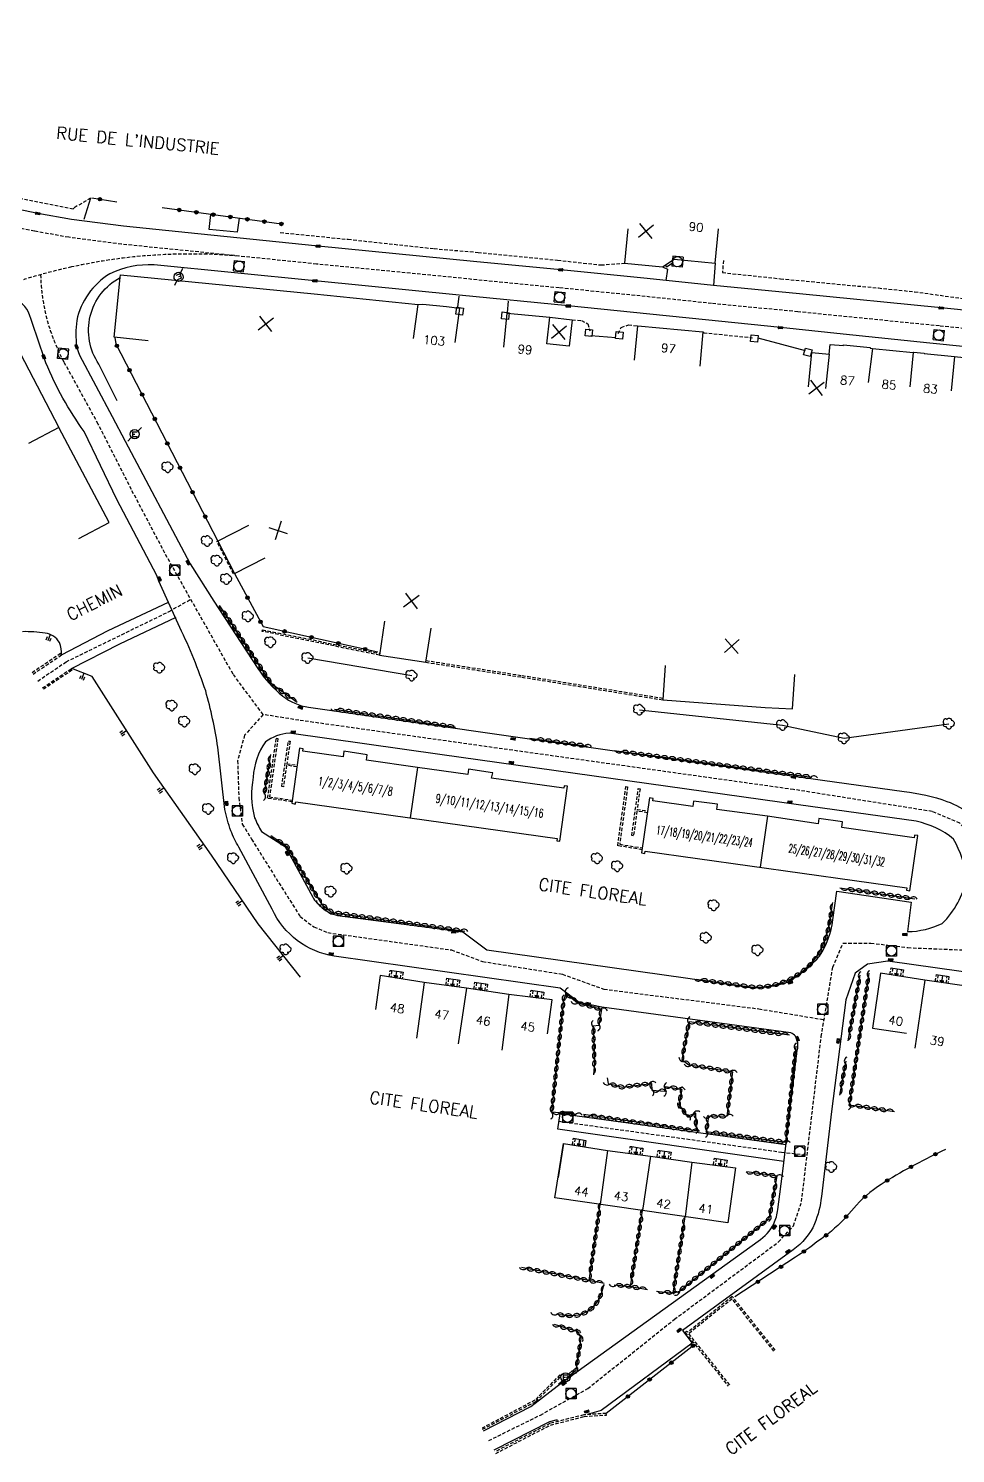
# Model space of a CAD drawing. Header units: millimetres. Extents: x 184000 to 185001, y 129000 to 130000.
# Drawn here: x 184125.7 to 184260.6, y 129337.5 to 129544.9 of the extents above; entities that cross this region are included whole.
import ezdxf
from ezdxf.enums import TextEntityAlignment as Align

# ---------------------------------------------------------------- set-up
doc = ezdxf.new("R2010")
doc.units = ezdxf.units.MM
doc.linetypes.add('DASHED', pattern=[0.75, 0.5, -0.25])
doc.layers.get('0').update_dxf_attribs({"linetype": 'CONTINUOUS'})
for name, color, linetype in [('W0001', 6, 'DASHED'), ('W0008', 7, 'CONTINUOUS'), ('W0100', 7, 'CONTINUOUS'), ('W0112', 1, 'DASHED'), ('W0211', 2, 'CONTINUOUS'), ('W0300', 7, 'CONTINUOUS'), ('W0302', 3, 'CONTINUOUS'), ('W0310', 3, 'CONTINUOUS'), ('W0322', 7, 'CONTINUOUS'), ('W0334', 7, 'CONTINUOUS'), ('W0400', 7, 'CONTINUOUS'), ('W0420', 7, 'CONTINUOUS'), ('W0471', 7, 'CONTINUOUS'), ('W0989', 7, 'CONTINUOUS'), ('W0991', 7, 'CONTINUOUS'), ('W1102', 7, 'CONTINUOUS')]:
    doc.layers.add(name, color=color, linetype=linetype)
doc.styles.get("Standard").update_dxf_attribs({"font": 'romans.shx', "width": 0.85})

# ---------------------------------------------------------------- blocks, each defined once
blk = doc.blocks.new('t322o')
at = {"color": 0, "linetype": 'Continuous'}
for radius in [0.25, 0.15]:
    blk.add_circle((0, 0), radius, dxfattribs=at)
blk = doc.blocks.new('t991o')
at = {"color": 0, "linetype": 'Continuous'}
for p, q in [((-1, 1), (1, -1)), ((-1, -1), (1, 1))]:
    blk.add_line(p, q, dxfattribs=at)
blk = doc.blocks.new('T400')
for p, q in [((-0.15, 0.3), (0.15, 0.3)), ((-0.15, -0.25), (-0.15, 0.3)), ((-0.15, 0.15), (0.15, 0.15)), ((-0.15, 0), (0.15, 0)), ((0.15, 0.3), (0.15, -0.25)), ((-0.15, -0.15), (0.15, -0.15)), ((-0.15, -0.25), (-0.15, -0.3)), ((-0.15, -0.3), (0.15, -0.3)), ((0.15, -0.3), (0.15, -0.25))]:
    blk.add_line(p, q)
blk = doc.blocks.new('T420')
for p, q in [((0.75, 0.75), (-0.75, 0.75)), ((-0.75, 0.75), (-0.75, -0.75)), ((0.75, 0.75), (0.75, -0.75)), ((0.75, -0.75), (-0.75, -0.75))]:
    blk.add_line(p, q)
blk.add_ellipse((0, 0), major_axis=(-0.53, 0.53), ratio=1, start_param=3.926991, end_param=10.210176)
blk = doc.blocks.new('T300')
for p, q in [((-0.8, 0.51), (-0.86, 0.34)), ((-0.86, 0.34), (-0.86, 0.17)), ((-0.86, 0.17), (-0.74, 0.06)), ((-0.69, 0.63), (-0.8, 0.51)), ((-0.8, -0.06), (-0.74, 0.06)), ((-0.74, 0.06), (-0.69, 0.11)), ((-0.57, 0.69), (-0.69, 0.63)), ((-0.46, 0.69), (-0.57, 0.69)), ((-0.29, 0.63), (-0.46, 0.69)), ((-0.29, 0.63), (-0.17, 0.74)), ((-0.23, 0.57), (-0.29, 0.63)), ((-0.17, 0.74), (-0.06, 0.8)), ((-0.06, 0.8), (0.06, 0.8)), ((0.06, 0.8), (0.23, 0.74)), ((0.23, 0.74), (0.34, 0.63)), ((0.34, 0.63), (0.4, 0.51)), ((0.46, 0.46), (0.34, 0.46)), ((0.4, 0.51), (0.4, 0.46)), ((0.57, 0.4), (0.46, 0.46)), ((0.57, 0.4), (0.69, 0.29)), ((0.69, 0.29), (0.74, 0.17)), ((0.74, 0.06), (0.69, -0.17)), ((0.74, 0.17), (0.74, 0.06)), ((-0.8, -0.17), (-0.8, -0.06)), ((-0.8, -0.23), (-0.8, -0.17)), ((-0.74, -0.34), (-0.8, -0.23)), ((-0.69, -0.4), (-0.74, -0.34)), ((-0.51, -0.46), (-0.69, -0.4)), ((-0.4, -0.46), (-0.51, -0.46)), ((-0.4, -0.46), (-0.34, -0.46)), ((-0.34, -0.46), (-0.34, -0.4)), ((-0.34, -0.51), (-0.34, -0.46)), ((-0.29, -0.63), (-0.34, -0.51)), ((-0.17, -0.74), (-0.29, -0.63)), ((-0.06, -0.8), (-0.17, -0.74)), ((0.06, -0.8), (-0.06, -0.8)), ((0.17, -0.74), (0.06, -0.8)), ((0.23, -0.69), (0.17, -0.74)), ((0.29, -0.46), (0.23, -0.46)), ((0.29, -0.63), (0.23, -0.69)), ((0.46, -0.4), (0.29, -0.46)), ((0.34, -0.51), (0.29, -0.63)), ((0.34, -0.51), (0.34, -0.46)), ((0.57, -0.34), (0.46, -0.4)), ((0.63, -0.29), (0.57, -0.34)), ((0.69, -0.17), (0.63, -0.29))]:
    blk.add_line(p, q)
blk = doc.blocks.new('T471')
for p, q in [((-0.333334, 0.333334), (-0.333334, -0.333334)), ((-0.333334, 0.333334), (0.333334, 0.333334)), ((-0.333334, 0), (0, 0)), ((0.500001, 0.500001), (1.000002, 1.000002)), ((-0.500001, -0.500001), (-1.000002, -1.000002)), ((-0.333334, -0.333334), (0.333334, -0.333334))]:
    blk.add_line(p, q)
blk.add_ellipse((0, 0), major_axis=(0.471405, 0.471405), ratio=1, start_param=5.4977871438, end_param=11.780972451)
blk = doc.blocks.new('t112o')
at = {"color": 0, "linetype": 'Continuous'}
for p, q in [((-0.5, 0.5), (0.5, 0.5)), ((-0.5, -0.5), (-0.5, 0.5)), ((0.5, 0.5), (0.5, -0.5)), ((0.5, -0.5), (-0.5, -0.5))]:
    blk.add_line(p, q, dxfattribs=at)
blk = doc.blocks.new('t310o')
at = {"color": 0, "linetype": 'Continuous'}
for centre, start, end in [((-0.5, 0.38), 216.8699, 323.1304), ((0.5, -0.37), 36.8699, 143.1303)]:
    blk.add_arc(centre, 0.625, start, end, dxfattribs=at)
blk = doc.blocks.new('t211o')
at = {"color": 0, "linetype": 'Continuous'}
for p, q in [((-0.29, 0.5), (-0.29, 0)), ((0, 1), (0, 0)), ((0.29, 0.5), (0.29, 0))]:
    blk.add_line(p, q, dxfattribs=at)

msp = doc.modelspace()

# ---------------------------------------------------------------- linework, layer by layer
at = {"layer": 'W0001'}
for points in [[(184156.22, 129511.8, 0.075996), (184131.96, 129510.21, 0.022833), (184124.22, 129508.12, -0.060832), (184117.7, 129506.89, -0.064953), (184107.78, 129507.42, -0.017424), (184102.93, 129508.45, -0.000534), (184095.34, 129510.35, -0.000252), (184079.27, 129514.39, -0.000234), (184071.34, 129516.39, -0.000381), (184066.47, 129517.63, -0.030444), (184058.1, 129520.31, -0.026531), (184048.86, 129524.48, -0.000513), (184014.34, 129542.38, -0.000153)], [(184135.84, 129487.34), (184130.86, 129496.41, -0.120672), (184127.46, 129509.09, -4.090382)]]:
    msp.add_lwpolyline(points, format="xyb", dxfattribs=at)
for points in [[(184266.34, 129500.83), (184258.26, 129501.62), (184237.67, 129503.68), (184225.12, 129504.9), (184215.47, 129505.91), (184202.92, 129507.17), (184190.23, 129508.41), (184167.61, 129510.64), (184151.96, 129512.24), (184139.23, 129513.52), (184131.55, 129514.53), (184126.56, 129515.42), (184118.55, 129517.08)], [(184325.6, 129406.54), (184276.55, 129413.8), (184271, 129416.32), (184266.29, 129421.53), (184263.27, 129426.9), (184261.25, 129429.25), (184257.21, 129430.93), (184237.03, 129434.13), (184196.17, 129439.84), (184165.06, 129444.21), (184159.84, 129445.05), (184155.47, 129450.93), (184145.89, 129467.9), (184140.67, 129477.81), (184135.84, 129487.34)], [(184127.05, 129449.93), (184131.17, 129452.72), (184146.16, 129460.05), (184149.31, 129461.83)], [(184159.84, 129445.05), (184157.15, 129442.02), (184156.14, 129438.33), (184156.31, 129432.95), (184156.82, 129429.09), (184158.16, 129426.9), (184165.22, 129415.64), (184167.24, 129414.13), (184169.26, 129413.29), (184187.25, 129410.77), (184191.79, 129409.09), (184203.4, 129407.24), (184209.45, 129405.06), (184231.99, 129402.2), (184241.48, 129400.62)], [(184192.68, 129339.34), (184200.2, 129343.06), (184207.1, 129346.92), (184219.71, 129357), (184234.85, 129368.26), (184237.03, 129370.61), (184238.21, 129374.14), (184241.07, 129398.17), (184242.75, 129408.25), (184244.26, 129411.78), (184248.3, 129411.78), (184253.68, 129411.11), (184261.58, 129410.77), (184271, 129416.32)], [(184202.91, 129385.83), (184235.29, 129381.34), (184239.01, 129380.9)]]:
    msp.add_lwpolyline(points, dxfattribs=at)
at = {"layer": 'W0008'}
for points in [[(184133.79, 129486.26, -0.058093), (184128.23, 129496.26, 0.003013), (184125.88, 129503.12, 0.306889), (184122.97, 129505.6, 0.071539), (184119.12, 129505.51, -0.073191), (184107.51, 129505.94, -0.0174), (184102.57, 129506.99, -0.000534), (184094.97, 129508.89, -0.000252), (184078.91, 129512.93, -0.000234), (184070.98, 129514.94, -0.000381), (184066.1, 129516.17, -0.030444), (184057.56, 129518.91, -0.026531), (184048.17, 129523.15, -0.000125), (184039.73, 129527.52, -0.000153), (184032.82, 129531.1, -0.000019), (184031.87, 129531.59, 0.000021), (184031.02, 129532.03, 0.012893), (184020.53, 129537.13, 0.019039), (184013.22, 129540.13, 0.000862), (184006.18, 129542.69, -0.000459), (184000, 129544.93, -0.000178)], [(184393.59, 129448.06, -0.026907), (184375.73, 129452.84, -0.037151), (184353.61, 129462.01, -0.005625), (184329.68, 129476.11, 0.035264), (184304.31, 129490.21, 0.049115), (184290.64, 129494.93, 0.035138), (184267.47, 129498.05), (184256.89, 129499.13), (184244.24, 129500.44), (184235.12, 129501.38), (184224.21, 129502.49), (184216.12, 129503.32), (184204.26, 129504.53), (184188.38, 129506.11), (184167.39, 129508.19), (184143.97, 129510.5, 0.129081), (184137.53, 129509.22, 0.204153), (184132.72, 129502.4, 0.058675), (184132.7, 129498.6), (184133.14, 129497.39), (184137.89, 129488.43)]]:
    msp.add_lwpolyline(points, format="xyb", dxfattribs=at)
msp.add_lwpolyline([(184266.55, 129503.45), (184258.52, 129504.24), (184237.93, 129506.3), (184225.38, 129507.52), (184215.73, 129508.52), (184203.18, 129509.78), (184190.48, 129511.03), (184167.87, 129513.25), (184152.23, 129514.86), (184139.54, 129516.13), (184131.95, 129517.13), (184127.05, 129518), (184119.13, 129519.65)], dxfattribs=at)
at = {"layer": 'W0008', "flags": 128}
for points in [[(184137.89, 129488.43), (184139.76, 129484.85), (184149.23, 129466.97), (184152.69, 129461.57), (184159.1, 129451.77, 0.0885), (184162.71, 129447.74, 0.1237), (184166.45, 129446.1), (184196.9, 129441.75), (184241.25, 129435.51), (184253.14, 129433.86, -0.0536), (184259.37, 129432.41, -0.0647), (184262.9, 129430.47, -0.0488), (184267.33, 129426.24, 0.0214), (184274.7, 129420.38, 0.0391), (184283.74, 129416.19), (184299.28, 129413.95), (184326.1, 129410.26)], [(184191.92, 129340.74), (184198.81, 129344.31), (184203.28, 129347.74), (184231.88, 129368.36, 0.125), (184234.19, 129370.92, 0.0598), (184234.77, 129372.98), (184235.55, 129378.94), (184237.59, 129396.19, 0.1938), (184237.32, 129398.23, 0.0883), (184236.64, 129398.7), (184209.13, 129402.45), (184205.85, 129403.11), (184203.1, 129405.2), (184170.21, 129409.88, -0.251291), (184161.15, 129416.7), (184156.31, 129425.75, -0.0313), (184155.15, 129428.12, -0.0384), (184154.28, 129431.24), (184153.25, 129440.28, 0.0314), (184151.49, 129448.49, 0.0314), (184147.72, 129457.74), (184144.69, 129464.48), (184144.36, 129465.3), (184138.56, 129476.34), (184133.79, 129486.26)], [(184324.67, 129400.03), (184316.49, 129400.96), (184316.89, 129404.21), (184275.69, 129410.21), (184274.5, 129410.21), (184273.57, 129409.99), (184264.89, 129407.17), (184250.76, 129409.12), (184247.79, 129408.72), (184246.01, 129407.4), (184244.66, 129403.49), (184242.58, 129387.26), (184241.1, 129374.86, -0.0648), (184240.11, 129370.89, -0.1293), (184236.97, 129367.1), (184220.87, 129355.39), (184222.27, 129353.5), (184209.02, 129343.7), (184207.02, 129343.15)]]:
    msp.add_lwpolyline(points, format="xyb", dxfattribs=at)
for points in [[(184130.51, 129453.72), (184137.28, 129457.3), (184146.09, 129461.42)], [(184147.12, 129459.18), (184138.94, 129455.27), (184131.89, 129451.71)], [(184235.65, 129379.99), (184202.74, 129384.7), (184203.08, 129386.96), (184235.92, 129382.43)], [(184202.69, 129342.12), (184202.64, 129342.35), (184201.52, 129342.05), (184193.43, 129337.94)]]:
    msp.add_lwpolyline(points, dxfattribs=at)
msp.add_lwpolyline([(184253.63, 129413.44, 0.1082), (184258.69, 129414.63, 0.1351), (184262.29, 129421.11, 0.0945), (184260.32, 129426.92, 0.123), (184254.9, 129429.5), (184237.74, 129431.9), (184185.91, 129439.19), (184163.62, 129442.34, 0.1245), (184160.17, 129441.09, 0.1324), (184158.4, 129435.91, 0.1155), (184158.61, 129430.03, 0.0428), (184159.63, 129428.01), (184163.09, 129425.8), (184167.06, 129418.47, 0.0986), (184168.43, 129416.92, 0.1371), (184170.67, 129415.81), (184188.9, 129413.41), (184192.4, 129410.78), (184221.65, 129406.68), (184230.71, 129405.3, 0.098985), (184236.15, 129406.1, 0.0838), (184240.84, 129409.89, 0.1133), (184242.75, 129415.15), (184243.32, 129419.31), (184254.17, 129417.72)], format="xyb", close=True, dxfattribs=at)
at = {"layer": 'W0100'}
for p, q in [((184178.58, 129407.76), (184179.98, 129407.59)), ((184186.83, 129406.62), (184188.21, 129406.42)), ((184251.47, 129408.11), (184252.8, 129407.94)), ((184258.07, 129407.15), (184259.41, 129406.96)), ((184190.92, 129406.03), (184192.28, 129405.83)), ((184199.09, 129404.88), (184200.46, 129404.68)), ((184203.54, 129382.58), (184202.77, 129377.64)), ((184205.25, 129383.31), (184206.57, 129383.08)), ((184213.52, 129382.14), (184214.87, 129381.93)), ((184217.59, 129381.56), (184218.98, 129381.38)), ((184225.77, 129380.43), (184227.11, 129380.21))]:
    msp.add_line(p, q, dxfattribs=at)
for points in [[(184212.91, 129515.74), (184212.43, 129510.76), (184217.98, 129510.23), (184219.67, 129511.36), (184225.65, 129510.78), (184226.13, 129515.76)], [(184143.14, 129499.47), (184138.16, 129499.97), (184139.05, 129508.68), (184139.09, 129509.05), (184167.28, 129506.3), (184182.41, 129504.76), (184183.08, 129504.79), (184186.55, 129504.44), (184188.42, 129504.19), (184187.73, 129499.23)], [(184194.88, 129498.51), (184195.37, 129503.49), (184201.57, 129502.88), (184204.83, 129502.51), (184204.4, 129498.69), (184201.16, 129499.03)], [(184120.15, 129492.89), (184117.86, 129497.34), (184123.22, 129500.1), (184130.12, 129486.83), (184125.69, 129484.52)], [(184213.91, 129496.65), (184214.37, 129501.63), (184223.84, 129500.76), (184223.39, 129495.78)], [(184239.21, 129492.78), (184239.72, 129497.75), (184242.21, 129497.5), (184242.36, 129498.94), (184244.31, 129498.77), (184244.32, 129498.89), (184248.21, 129498.49), (184248.2, 129498.38), (184248.51, 129498.33), (184254.45, 129497.74), (184254.48, 129497.81), (184256.06, 129497.65), (184256.06, 129497.61), (184260.47, 129497.17), (184266.87, 129496.52)], [(184133.04, 129470.68), (184137.45, 129473.02), (184130.12, 129486.83)], [(184179.28, 129407.68), (184179.13, 129406.71), (184179.45, 129406.94), (184178.89, 129407.03), (184179.13, 129406.71)], [(184187.52, 129406.52), (184187.38, 129405.5), (184187.7, 129405.74), (184187.14, 129405.81), (184187.38, 129405.5)], [(184278.51, 129397.63), (184279.14, 129402.59), (184274.67, 129403.16), (184274.75, 129403.78), (184268.39, 129404.58), (184262.2, 129405.49), (184256.13, 129406.37), (184249.7, 129407.39)], [(184252.14, 129408.02), (184251.98, 129407.03), (184252.3, 129407.27), (184251.74, 129407.35), (184251.98, 129407.03)], [(184258.74, 129407.06), (184258.59, 129406.01), (184258.91, 129406.25), (184258.35, 129406.33), (184258.59, 129406.01)], [(184191.6, 129405.93), (184191.44, 129404.92), (184191.77, 129405.16), (184191.21, 129405.24), (184191.44, 129404.92)], [(184199.77, 129404.78), (184199.65, 129403.8), (184199.97, 129404.05), (184199.41, 129404.12), (184199.65, 129403.8)], [(184205.91, 129383.2), (184205.76, 129382.23), (184206.09, 129382.47), (184205.53, 129382.56), (184205.76, 129382.23)], [(184206.42, 129382.13), (184206.57, 129383.08), (184206.82, 129383.04), (184206.67, 129382.09)], [(184214.2, 129382.03), (184214.06, 129381.02), (184214.38, 129381.26), (184213.82, 129381.34), (184214.06, 129381.02)], [(184218.28, 129381.47), (184218.13, 129380.45), (184218.45, 129380.69), (184217.89, 129380.77), (184218.13, 129380.45)], [(184226.44, 129380.32), (184226.32, 129379.35), (184226.64, 129379.6), (184226.08, 129379.67), (184226.32, 129379.35)]]:
    msp.add_lwpolyline(points, dxfattribs=at)
at = {"layer": 'W0100', "flags": 128}
for points in [[(184157.7, 129472.59), (184153.25, 129470.31), (184155.68, 129465.59), (184160.13, 129467.88)], [(184177.53, 129458.63), (184176.78, 129453.68), (184183.54, 129452.66), (184184.29, 129457.61)], [(184218.37, 129452.17), (184218.03, 129447.18), (184232.89, 129446.09), (184236.9, 129445.89), (184237.24, 129450.88)], [(184254.63, 129427.47), (184254.58, 129427.12), (184244.07, 129428.62), (184244.19, 129429.41), (184240.73, 129429.91), (184240.61, 129429.12), (184233.26, 129430.24), (184225.89, 129431.2), (184225.99, 129432), (184222.5, 129432.45), (184222.4, 129431.66), (184216.55, 129432.49), (184216.6, 129432.84), (184216.1, 129432.91), (184214.93, 129424.9), (184215.42, 129424.82), (184215.47, 129425.17), (184253.51, 129419.8), (184253.46, 129419.46), (184253.96, 129419.38), (184255.12, 129427.43), (184254.63, 129427.47)], [(184201.22, 129398.58), (184201.92, 129403.53), (184195.6, 129404.3), (184189.46, 129405.22), (184183.28, 129406.05), (184176.89, 129407.06), (184176.19, 129402.11)], [(184249.72, 129407.41), (184248.52, 129399.39), (184253.46, 129398.64)]]:
    msp.add_lwpolyline(points, dxfattribs=at)
at = {"layer": 'W0100'}
msp.add_lwpolyline([(184164.01, 129432.12), (184164.5, 129432), (184164.59, 129432.34), (184202.65, 129427.02), (184202.59, 129426.67), (184203.03, 129426.59), (184204.16, 129434.6), (184203.67, 129434.67), (184203.62, 129434.32), (184193.08, 129435.8), (184193.26, 129436.58), (184193.21, 129436.58), (184189.76, 129437.09), (184189.62, 129436.3), (184182.29, 129437.36), (184174.88, 129438.38), (184175.01, 129439.16), (184171.61, 129439.7), (184171.49, 129438.91), (184165.61, 129439.69), (184165.66, 129440.04), (184165.15, 129440.13)], close=True, dxfattribs=at)
at = {"layer": 'W0100', "flags": 128}
msp.add_lwpolyline([(184202.31, 129374.69), (184203.54, 129382.58), (184209.98, 129381.58), (184216.2, 129380.73), (184222.23, 129379.86), (184228.59, 129379.07), (184227.47, 129371.03)], close=True, dxfattribs=at)
at = {"layer": 'W0112'}
for points in [[(184134.74, 129520.22), (184132.26, 129518.78), (184132.22, 129518.61), (184122.5, 129520.55), (184108.49, 129523.26), (184093.85, 129527.67), (184093.75, 129527.41), (184091.52, 129528.35), (184089.03, 129529.48), (184081.96, 129532.06), (184077.02, 129531.65), (184071.43, 129531.2), (184070.6, 129531.28), (184070.22, 129531.91), (184064.39, 129532.11), (184063.81, 129533.34)], [(184162.35, 129515.21), (184172.22, 129514.24), (184184.72, 129512.88), (184191.12, 129512.34), (184202.71, 129511.2), (184209.03, 129510.5), (184212.43, 129510.76)], [(184226.84, 129511.15), (184226.68, 129509.39), (184235.14, 129508.5), (184249.39, 129507.15), (184254.66, 129506.6), (184266.79, 129504.92)], [(184204.83, 129502.51), (184206.18, 129502.42), (184207.09, 129501.95), (184207.39, 129500.93)], [(184211.54, 129500.5), (184211.95, 129501.41), (184213.02, 129501.78), (184214.37, 129501.63)], [(184223.84, 129500.76), (184223.96, 129500.74), (184223.95, 129500.64), (184231.05, 129499.91)], [(184155.67, 129465.6), (184155.53, 129465.52), (184153.12, 129470.22), (184153.26, 129470.29)], [(184176.78, 129453.68), (184159.71, 129457.16), (184159.76, 129457.4), (184176.82, 129453.93)], [(184126.36, 129450.93), (184130.51, 129453.72), (184130.37, 129453.93), (184126.22, 129451.14)], [(184183.53, 129452.66), (184197.51, 129450.49), (184218.03, 129447.18)], [(184183.57, 129452.91), (184197.55, 129450.73), (184218.04, 129447.43)], [(184127.74, 129448.92), (184131.89, 129451.71), (184132.03, 129451.51), (184127.88, 129448.72)], [(184164.04, 129432.35), (184160.5, 129432.85), (184161.76, 129441.61), (184162, 129441.57), (184160.78, 129433.06), (184164.08, 129432.6)], [(184164.76, 129437.43), (184163.26, 129437.64), (184162.79, 129434.52), (184162.55, 129434.55), (184163.53, 129441.19), (184163.78, 129441.15), (184163.29, 129437.89), (184164.8, 129437.68)], [(184215, 129425.37), (184211.45, 129425.95), (184212.65, 129434.55), (184212.89, 129434.52), (184211.74, 129426.16), (184215.04, 129425.62)], [(184215.78, 129430.76), (184214.25, 129430.98), (184213.75, 129427.38), (184213.5, 129427.42), (184214.45, 129434.29), (184214.7, 129434.25), (184214.28, 129431.23), (184215.82, 129431.01)], [(184178.19, 129406.86), (184178.34, 129407.8), (184178.58, 129407.76), (184178.43, 129406.82)], [(184179.82, 129406.6), (184179.98, 129407.59), (184180.23, 129407.56), (184180.07, 129406.56)], [(184186.45, 129405.62), (184186.58, 129406.65), (184186.83, 129406.62), (184186.69, 129405.59)], [(184188.07, 129405.4), (184188.21, 129406.42), (184188.46, 129406.39), (184188.32, 129405.37)], [(184251.07, 129407.17), (184251.23, 129408.15), (184251.47, 129408.11), (184251.32, 129407.14)], [(184252.64, 129406.93), (184252.8, 129407.94), (184253.04, 129407.9), (184252.88, 129406.89)], [(184257.67, 129406.15), (184257.83, 129407.19), (184258.07, 129407.15), (184257.92, 129406.11)], [(184259.26, 129405.92), (184259.41, 129406.96), (184259.66, 129406.92), (184259.51, 129405.88)], [(184190.52, 129405.06), (184190.67, 129406.07), (184190.92, 129406.03), (184190.76, 129405.02)], [(184192.12, 129404.82), (184192.28, 129405.83), (184192.52, 129405.79), (184192.37, 129404.78)], [(184198.72, 129403.92), (184198.84, 129404.91), (184199.09, 129404.88), (184198.97, 129403.89)], [(184200.34, 129403.72), (184200.46, 129404.68), (184200.7, 129404.65), (184200.59, 129403.69)], [(184204.86, 129382.37), (184205.01, 129383.35), (184205.25, 129383.31), (184205.1, 129382.34)], [(184213.14, 129381.15), (184213.28, 129382.17), (184213.52, 129382.14), (184213.39, 129381.11)], [(184214.74, 129380.93), (184214.87, 129381.93), (184215.12, 129381.89), (184214.98, 129380.9)], [(184217.19, 129380.59), (184217.34, 129381.59), (184217.59, 129381.56), (184217.44, 129380.55)], [(184218.83, 129380.35), (184218.98, 129381.38), (184219.22, 129381.34), (184219.07, 129380.31)], [(184225.4, 129379.46), (184225.52, 129380.46), (184225.77, 129380.43), (184225.65, 129379.43)], [(184227, 129379.27), (184227.11, 129380.21), (184227.36, 129380.18), (184227.25, 129379.24)], [(184234.39, 129352.51), (184228.13, 129360.31), (184221.69, 129355.14), (184221.51, 129355.2), (184221.27, 129355.08), (184227.53, 129347.28)], [(184234.19, 129352.36), (184228.09, 129359.96), (184221.76, 129354.88), (184227.73, 129347.44)], [(184191.79, 129340.98), (184199.54, 129345.02), (184203.22, 129348.71), (184203.04, 129348.89), (184199.39, 129345.22), (184191.71, 129341.14)], [(184193.69, 129337.46), (184201.66, 129341.6), (184206.55, 129342.84), (184209.8, 129343.05), (184209.79, 129343.3), (184206.51, 129343.09), (184201.57, 129341.83), (184193.56, 129337.7)]]:
    msp.add_lwpolyline(points, dxfattribs=at)
at = {"layer": 'W0211', "flags": 128}
msp.add_lwpolyline([(184130.51, 129453.72, 0.094001), (184130.21, 129455.52, 0.2486), (184128.14, 129456.88, 0.0453), (184124.81, 129457.11)], format="xyb", dxfattribs=at)
msp.add_lwpolyline([(184165.28, 129406.83), (184159.14, 129414.57), (184152.35, 129424.55), (184143.87, 129436.55), (184134.97, 129450.57), (184132, 129451.77)], dxfattribs=at)
at = {"layer": 'W0302', "flags": 128}
for points in [[(184166.33, 129453.28), (184181.47, 129450.73)], [(184214.61, 129445.74), (184235.44, 129443.51), (184244.39, 129441.59), (184259.66, 129443.71)]]:
    msp.add_lwpolyline(points, dxfattribs=at)
at = {"layer": 'W0310'}
for p, q in [((184207.29, 129362.64), (184208.91, 129373.73)), ((184213.29, 129361.76), (184215.05, 129372.84)), ((184219.53, 129360.82), (184221.25, 129371.93))]:
    msp.add_line(p, q, dxfattribs=at)
at = {"layer": 'W0310', "flags": 128}
for points in [[(184164.8, 129446.8), (184161.1, 129449.47), (184153.55, 129460.87)], [(184170.23, 129445.82), (184187.83, 129443.21)], [(184198.64, 129441.6), (184207.07, 129440.45)], [(184210.93, 129439.8), (184239.68, 129435.92)], [(184160.94, 129439.22), (184160.02, 129433.43)], [(184160.98, 129427.45), (184163.29, 129425.82), (184168.39, 129417.38), (184169.88, 129416.24), (184189.2, 129413.52)], [(184243.76, 129419.8), (184254.71, 129418.22)], [(184245, 129397.52), (184246.73, 129407.1)], [(184248.02, 129407.4), (184245.14, 129388.23), (184251.74, 129387.24)], [(184205.43, 129386.81), (184201.84, 129387.16), (184203.59, 129403.56), (184203.94, 129404.44), (184205.6, 129403.06), (184209.09, 129402.14), (184208.68, 129399.77), (184207.89, 129399.66), (184208.05, 129394.38), (184207.92, 129392.58)], [(184236.45, 129398.37), (184221.83, 129400.32), (184220.79, 129394.83), (184221.79, 129394.05), (184228.17, 129393.02), (184227.33, 129386.58), (184224.64, 129386.54), (184224.34, 129384.32), (184235.9, 129382.77), (184237.41, 129396.76)], [(184243.76, 129389.65), (184244.68, 129394.57)], [(184209.92, 129392.15), (184210.04, 129391.31), (184212.15, 129390.8), (184216.35, 129391.33), (184216.42, 129390.38), (184218.32, 129390.19), (184218.47, 129390.91), (184220.8, 129390.47), (184220.34, 129388.29), (184221.57, 129386.58), (184222.79, 129387), (184222.85, 129384.42), (184206.49, 129386.8)], [(184217.1, 129361.11), (184219.53, 129360.82), (184220.42, 129361.11), (184233.51, 129371.69), (184234.65, 129377.84), (184230.22, 129378.47)], [(184209.46, 129362.22), (184197.47, 129364.53)], [(184210.92, 129362.01), (184213.29, 129361.76), (184215.79, 129361.33)], [(184204, 129348.51), (184205.39, 129349.6), (184206.12, 129354.22), (184205.72, 129355.16), (184202.26, 129356.22)]]:
    msp.add_lwpolyline(points, dxfattribs=at)
for points in [[(184222.89, 129406.5), (184229.65, 129405.56, 0.294201), (184240.54, 129409.96, 0.095), (184242.32, 129415.11), (184242.76, 129417.66)], [(184202.56, 129357.81, 0.1036), (184205.75, 129357.63, 0.1865), (184208.51, 129359.58, 0.0816), (184209.46, 129362.09)]]:
    msp.add_lwpolyline(points, format="xyb", dxfattribs=at)
at = {"layer": 'W0322'}
msp.add_line((184134.92, 129520.26), (184138.56, 129519.67), dxfattribs=at)
msp.add_lwpolyline([(184145.17, 129518.85), (184162.5, 129516.47)], dxfattribs=at)
at = {"layer": 'W0322', "flags": 128}
for points in [[(184138.25, 129499.92), (184138.42, 129499.03), (184153.25, 129470.31)], [(184155.68, 129465.59), (184159.84, 129457.86), (184176.54, 129454.16)], [(184222.67, 129353.34), (184209.79, 129343.3)]]:
    msp.add_lwpolyline(points, dxfattribs=at)
msp.add_lwpolyline([(184259.18, 129381.74, 0.030744), (184250.38, 129377, 0.0699), (184246.18, 129373.61), (184244.34, 129371.53, -0.0521), (184240.6, 129368.36, -0.0148), (184237.33, 129366.03), (184228.51, 129360.28)], format="xyb", dxfattribs=at)
at = {"layer": 'W0334'}
for points in [[(184134.74, 129520.22), (184133.75, 129517.13)], [(184156.35, 129517.31), (184156.08, 129515.3), (184151.97, 129515.69), (184152.26, 129517.87)], [(184217.98, 129510.23), (184218.7, 129509.91), (184218.45, 129508.24)], [(184218.36, 129510.48), (184218.54, 129510.21), (184219.53, 129510.86), (184219.34, 129511.14)], [(184225.65, 129510.78), (184225.41, 129507.52)], [(184188.2, 129504.35), (184188.36, 129505.94)], [(184195.52, 129505.22), (184195.34, 129503.59)], [(184207.54, 129500.25), (184211.19, 129499.92)], [(184231.82, 129499.89), (184238.74, 129498.07)]]:
    msp.add_lwpolyline(points, dxfattribs=at)
msp.add_lwpolyline([(184138.61, 129490.72), (184135.96, 129496.05, -0.4465), (184139.05, 129508.68)], format="xyb", dxfattribs=at)
at = {"layer": 'W1102'}
for p, q in [((184182.29, 129437.36), (184181.23, 129430.01)), ((184233.26, 129430.24), (184232.17, 129422.81)), ((184256.13, 129406.37), (184254.7, 129396.47)), ((184183.28, 129406.05), (184182.19, 129397.93)), ((184189.46, 129405.22), (184188.24, 129397.09)), ((184195.6, 129404.3), (184194.61, 129396.2)), ((184209.98, 129381.58), (184208.91, 129373.73)), ((184216.2, 129380.73), (184215.05, 129372.84)), ((184222.23, 129379.86), (184221.25, 129371.93))]:
    msp.add_line(p, q, dxfattribs=at)
for points in [[(184181.73, 129499.81), (184182.41, 129504.76)], [(184201.16, 129499.03), (184201.57, 129502.88)], [(184242.21, 129497.5), (184241.7, 129492.52)], [(184248.51, 129498.33), (184247.91, 129493.37)], [(184254.45, 129497.74), (184253.96, 129492.76)], [(184260.47, 129497.17), (184259.97, 129492.2)]]:
    msp.add_lwpolyline(points, dxfattribs=at)

# ---------------------------------------------------------------- block references
at = {"layer": 'W0112'}
for p, rotation in [((184188.45, 129503.78), 352.1526111595201), ((184195.1, 129503.11), 263.960612291463), ((184207.25, 129500.62), 354.810100604309), ((184211.68, 129500.26), 354.810100604309), ((184231.33, 129499.79), 354.127253193029), ((184239.12, 129497.77), 345.289303618726)]:
    msp.add_blockref('t112o', p, dxfattribs=dict(at, rotation=rotation))
at = {"layer": 'W0211'}
for p, rotation in [((184128.5, 129455.77), 338.6091454676403), ((184133.39, 129450.13), 338.080879781599), ((184139.13, 129442.15), 302.418409946827), ((184144.61, 129433.78), 305.2415758642243), ((184150.38, 129425.61), 305.2415758642243), ((184156.03, 129417.37), 304.2448515641254), ((184162.01, 129409.35), 308.4225353141788)]:
    msp.add_blockref('t211o', p, dxfattribs=dict(at, rotation=rotation))
at = {"layer": 'W0300'}
for p in [(184145.97, 129481.06), (184151.71, 129470.29), (184153.12, 129467.46), (184154.51, 129464.76), (184157.65, 129459.33), (184160.92, 129455.58), (184166.33, 129453.28), (184144.76, 129451.85), (184181.47, 129450.73), (184146.57, 129446.36), (184214.61, 129445.74), (184148.4, 129444.03), (184235.44, 129443.51), (184259.66, 129443.71), (184244.39, 129441.59), (184149.93, 129437.09), (184151.88, 129431.31), (184155.5, 129424.13), (184208.47, 129424.09), (184172.01, 129422.63), (184211.39, 129422.97), (184169.69, 129419.26), (184225.44, 129417.28), (184224.29, 129412.54), (184163.13, 129410.84), (184231.82, 129410.73), (184242.55, 129379.16)]:
    msp.add_blockref('T300', p, dxfattribs=at)
at = {"layer": 'W0310'}
for p, rotation in [((184154.05, 129460.11), 123.5347550952363), ((184154.69, 129459.15), 123.5347550952363), ((184155.33, 129458.18), 123.5347550952363), ((184155.97, 129457.22), 123.5347550952363), ((184156.6, 129456.26), 123.5347550952363), ((184157.24, 129455.3), 123.5347550952363), ((184157.88, 129454.33), 123.5347550952363), ((184158.52, 129453.37), 123.5347550952363), ((184159.16, 129452.41), 123.5347550952363), ((184159.8, 129451.44), 123.5347550952363), ((184160.43, 129450.48), 123.5347550952363), ((184161.07, 129449.52), 123.5347550952363), ((184161.99, 129448.83), 144.1898798275547), ((184162.93, 129448.15), 144.1898798275547), ((184163.87, 129447.48), 144.1898798275547), ((184170.69, 129445.75), 351.5892481610487), ((184171.83, 129445.58), 351.5892481610487), ((184172.97, 129445.41), 351.5892481610487), ((184174.11, 129445.24), 351.5892481610487), ((184175.26, 129445.07), 351.5892481610487), ((184176.4, 129444.9), 351.5892481610487), ((184177.54, 129444.73), 351.5892481610487), ((184178.68, 129444.57), 351.5892481610487), ((184179.83, 129444.4), 351.5892481610487), ((184180.97, 129444.23), 351.5892481610487), ((184182.11, 129444.06), 351.5892481610487), ((184183.25, 129443.89), 351.5892481610487), ((184184.4, 129443.72), 351.5892481610487), ((184185.54, 129443.55), 351.5892481610487), ((184186.68, 129443.38), 351.5892481610487), ((184199.78, 129441.45), 352.1731670292194), ((184200.93, 129441.29), 352.1731670292194), ((184202.07, 129441.13), 352.1731670292194), ((184203.22, 129440.98), 352.1731670292194), ((184204.36, 129440.82), 352.1731670292194), ((184205.5, 129440.66), 352.1731670292194), ((184206.65, 129440.5), 352.1731670292194), ((184212.07, 129439.64), 352.3283310389459), ((184213.22, 129439.49), 352.3283310389459), ((184214.36, 129439.33), 352.3283310389459), ((184215.51, 129439.18), 352.3283310389459), ((184216.65, 129439.03), 352.3283310389459), ((184160.58, 129436.94), 261.0092043244693), ((184160.76, 129438.08), 261.0092043244693), ((184217.8, 129438.87), 352.3283310389459), ((184218.94, 129438.72), 352.3283310389459), ((184220.09, 129438.56), 352.3283310389459), ((184221.23, 129438.41), 352.3283310389459), ((184222.37, 129438.26), 352.3283310389459), ((184223.52, 129438.1), 352.3283310389459), ((184224.66, 129437.95), 352.3283310389459), ((184225.81, 129437.79), 352.3283310389459), ((184226.95, 129437.64), 352.3283310389459), ((184228.1, 129437.48), 352.3283310389459), ((184229.24, 129437.33), 352.3283310389459), ((184230.39, 129437.18), 352.3283310389459), ((184231.53, 129437.02), 352.3283310389459), ((184160.21, 129434.66), 261.0092043244693), ((184160.39, 129435.8), 261.0092043244693), ((184232.68, 129436.87), 352.3283310389459), ((184233.82, 129436.71), 352.3283310389459), ((184234.97, 129436.56), 352.3283310389459), ((184236.11, 129436.41), 352.3283310389459), ((184237.26, 129436.25), 352.3283310389459), ((184238.4, 129436.1), 352.3283310389459), ((184239.54, 129435.94), 352.3283310389459), ((184160.03, 129433.52), 261.0092043244693), ((184161.93, 129426.79), 324.7488057859993), ((184162.87, 129426.12), 324.7488057859993), ((184163.62, 129425.28), 301.1305546967236), ((184164.22, 129424.29), 301.1305546967236), ((184164.82, 129423.3), 301.1305546967236), ((184165.41, 129422.31), 301.1305546967236), ((184166.01, 129421.32), 301.1305546967236), ((184166.61, 129420.33), 301.1305546967236), ((184167.21, 129419.34), 301.1305546967236), ((184167.8, 129418.36), 301.1305546967236), ((184244.91, 129419.64), 351.8012533068444), ((184246.05, 129419.47), 351.8012533068444), ((184247.19, 129419.31), 351.8012533068444), ((184248.34, 129419.14), 351.8012533068444), ((184249.48, 129418.98), 351.8012533068444), ((184250.62, 129418.81), 351.8012533068444), ((184251.77, 129418.65), 351.8012533068444), ((184252.91, 129418.48), 351.8012533068444), ((184254.05, 129418.32), 351.8012533068444), ((184168.4, 129417.37), 322.6879327881573), ((184169.32, 129416.67), 322.6879327881573), ((184242.56, 129416.52), 80.34873305873917), ((184170.33, 129416.18), 351.9839721042382), ((184171.47, 129416.02), 351.9839721042382), ((184172.62, 129415.86), 351.9839721042382), ((184173.76, 129415.7), 351.9839721042382), ((184174.9, 129415.53), 351.9839721042382), ((184176.05, 129415.37), 351.9839721042382), ((184177.19, 129415.21), 351.9839721042382), ((184178.33, 129415.05), 351.9839721042382), ((184179.48, 129414.89), 351.9839721042382), ((184180.62, 129414.73), 351.9839721042382), ((184181.76, 129414.57), 351.9839721042382), ((184182.91, 129414.41), 351.9839721042382), ((184184.05, 129414.25), 351.9839721042382), ((184242.17, 129414.24), 78.25107190437926), ((184242.37, 129415.38), 80.34873305873917), ((184185.2, 129414.08), 351.9839721042382), ((184186.34, 129413.92), 351.9839721042382), ((184187.48, 129413.76), 351.9839721042382), ((184188.63, 129413.6), 351.9839721042382), ((184241.52, 129412.03), 69.1153954586501), ((184241.89, 129413.12), 73.68323368151466), ((184240.53, 129409.94), 54.65526758150466), ((184241.07, 129410.96), 64.54755723578552), ((184238.11, 129407.48), 36.34972911739486), ((184239, 129408.21), 42.4515752720982), ((184239.81, 129409.04), 48.55342142680139), ((184223.62, 129406.4), 352.1011997086831), ((184224.76, 129406.24), 352.1011997086831), ((184225.91, 129406.08), 352.1011997086831), ((184227.05, 129405.92), 352.1011997086831), ((184235.04, 129405.91), 18.04419065328514), ((184236.12, 129406.32), 24.14603680798841), ((184237.15, 129406.85), 30.24788296269168), ((184246.43, 129405.48), 79.76905267254044), ((184246.64, 129406.61), 79.76905267254044), ((184247.75, 129405.62), 261.4563556031961), ((184247.93, 129406.76), 261.4563556031961), ((184203.56, 129403.24), 83.91435425959624), ((184203.9, 129404.33), 68.46970061825023), ((184204.74, 129403.78), 320.2700514117959), ((184228.19, 129405.77), 352.1011997086831), ((184229.34, 129405.61), 352.1011997086831), ((184230.48, 129405.44), 353.6368060344721), ((184231.63, 129405.37), 359.7386521891754), ((184232.79, 129405.43), 5.840498343878613), ((184233.93, 129405.61), 11.94234449858188), ((184246.02, 129403.2), 79.76905267254044), ((184246.23, 129404.34), 79.76905267254044), ((184247.41, 129403.33), 261.4563556031961), ((184247.58, 129404.47), 261.4563556031961), ((184203.43, 129402.09), 83.91435425959624), ((184205.63, 129403.05), 345.2304802624893), ((184206.75, 129402.75), 345.2304802624893), ((184207.87, 129402.46), 345.2304802624893), ((184208.98, 129402.17), 345.2304802624893), ((184208.91, 129401.11), 260.180383614724), ((184245.82, 129402.07), 79.76905267254044), ((184247.07, 129401.05), 261.4563556031961), ((184247.24, 129402.19), 261.4563556031961), ((184203.19, 129399.79), 83.91435425959624), ((184203.31, 129400.94), 83.91435425959624), ((184207.9, 129399.51), 271.6244236589265), ((184208.71, 129399.97), 260.180383614724), ((184221.78, 129400.06), 259.3744877984954), ((184222.71, 129400.2), 172.4156745069543), ((184223.85, 129400.05), 172.4156745069543), ((184225, 129399.9), 172.4156745069543), ((184226.14, 129399.74), 172.4156745069543), ((184227.29, 129399.59), 172.4156745069543), ((184245.41, 129399.79), 79.76905267254044), ((184245.61, 129400.93), 79.76905267254044), ((184246.9, 129399.91), 261.4563556031961), ((184202.94, 129397.49), 83.91435425959624), ((184203.07, 129398.64), 83.91435425959624), ((184207.93, 129398.35), 271.6244236589265), ((184207.96, 129397.2), 271.6244236589265), ((184221.35, 129397.79), 259.3744877984954), ((184221.56, 129398.93), 259.3744877984954), ((184228.43, 129399.44), 172.4156745069543), ((184229.58, 129399.29), 172.4156745069543), ((184230.72, 129399.14), 172.4156745069543), ((184231.87, 129398.98), 172.4156745069543), ((184233.01, 129398.83), 172.4156745069543), ((184234.16, 129398.68), 172.4156745069543), ((184235.3, 129398.53), 172.4156745069543), ((184245.2, 129398.66), 79.76905267254044), ((184246.55, 129397.62), 261.4563556031961), ((184246.72, 129398.76), 261.4563556031961), ((184202.7, 129395.2), 83.91435425959624), ((184202.82, 129396.35), 83.91435425959624), ((184208, 129396.04), 271.6244236589265), ((184208.03, 129394.89), 271.6244236589265), ((184220.92, 129395.52), 259.3744877984954), ((184221.14, 129396.66), 259.3744877984954), ((184237.23, 129395.08), 83.84343828629386), ((184237.35, 129396.23), 83.84343828629386), ((184246.21, 129395.34), 261.4563556031961), ((184246.38, 129396.48), 261.4563556031961), ((184202.46, 129392.9), 83.91435425959624), ((184202.58, 129394.05), 83.91435425959624), ((184208, 129393.74), 265.8486890709174), ((184221.15, 129394.55), 321.9194251131947), ((184222.13, 129393.99), 350.8351110318615), ((184223.27, 129393.81), 350.8351110318615), ((184224.41, 129393.63), 350.8351110318615), ((184225.55, 129393.44), 350.8351110318615), ((184236.98, 129392.79), 83.84343828629386), ((184237.11, 129393.93), 83.84343828629386), ((184244.39, 129393.05), 79.45339199189316), ((184244.6, 129394.19), 79.45339199189316), ((184245.87, 129393.05), 261.4563556031961), ((184246.04, 129394.19), 261.4563556031961), ((184202.33, 129391.75), 83.91435425959624), ((184210.33, 129391.24), 346.5910155177848), ((184226.69, 129393.26), 350.8351110318615), ((184227.83, 129393.07), 350.8351110318615), ((184227.91, 129391.07), 262.5706475512371), ((184228.06, 129392.21), 262.5706475512371), ((184236.86, 129391.64), 83.84343828629386), ((184243.97, 129390.78), 79.45339199189316), ((184244.18, 129391.92), 79.45339199189316), ((184245.52, 129390.77), 261.4563556031961), ((184245.7, 129391.91), 261.4563556031961), ((184202.09, 129389.46), 83.91435425959624), ((184202.21, 129390.6), 83.91435425959624), ((184211.46, 129390.97), 346.5910155177848), ((184212.59, 129390.86), 7.254832907206993), ((184213.73, 129391), 7.254832907206993), ((184214.88, 129391.15), 7.254832907206993), ((184216.03, 129391.29), 7.254832907206993), ((184216.41, 129390.51), 274.5226571704139), ((184217.45, 129390.28), 354.0532611285481), ((184218.38, 129390.46), 78.57370192822405), ((184219.15, 129390.79), 349.2753174591409), ((184220.28, 129390.57), 349.2753174591409), ((184220.43, 129388.73), 258.0625971925853), ((184220.67, 129389.86), 258.0625971925853), ((184227.61, 129388.78), 262.5706475512371), ((184227.76, 129389.92), 262.5706475512371), ((184236.61, 129389.34), 83.84343828629386), ((184236.73, 129390.49), 83.84343828629386), ((184245.35, 129389.63), 261.4563556031961), ((184201.84, 129387.16), 83.91435425959624), ((184201.97, 129388.31), 83.91435425959624), ((184220.75, 129387.72), 305.8842435278815), ((184221.43, 129386.78), 305.8842435278815), ((184227.47, 129387.63), 262.5706475512371), ((184236.36, 129387.04), 83.84343828629386), ((184236.49, 129388.19), 83.84343828629386), ((184245.18, 129388.48), 261.4563556031961), ((184246.03, 129388.1), 351.4413635336826), ((184247.18, 129387.93), 351.4413635336826), ((184248.32, 129387.75), 351.4413635336826), ((184249.46, 129387.58), 351.4413635336826), ((184250.6, 129387.41), 351.4413635336826), ((184202.99, 129387.04), 174.4780254055676), ((184204.14, 129386.93), 174.4780254055676), ((184205.29, 129386.82), 174.4780254055676), ((184207.49, 129386.66), 171.7312348631993), ((184208.63, 129386.49), 171.7312348631993), ((184209.77, 129386.33), 171.7312348631993), ((184210.92, 129386.16), 171.7312348631993), ((184212.06, 129385.99), 171.7312348631993), ((184213.2, 129385.83), 171.7312348631993), ((184214.34, 129385.66), 171.7312348631993), ((184215.49, 129385.49), 171.7312348631993), ((184216.63, 129385.33), 171.7312348631993), ((184217.77, 129385.16), 171.7312348631993), ((184222.44, 129386.88), 18.91729161694365), ((184222.81, 129386.22), 271.409539535817), ((184222.84, 129385.07), 271.409539535817), ((184224.92, 129386.54), 181.0071069913697), ((184224.37, 129384.52), 262.2023141608489), ((184224.52, 129385.67), 262.2023141608489), ((184226.08, 129386.56), 181.0071069913697), ((184227.23, 129386.58), 181.0071069913697), ((184236.12, 129384.75), 83.84343828629386), ((184236.24, 129385.9), 83.84343828629386), ((184218.92, 129385), 171.7312348631993), ((184220.06, 129384.83), 171.7312348631993), ((184221.2, 129384.66), 171.7312348631993), ((184222.35, 129384.5), 171.7312348631993), ((184225.28, 129384.19), 352.3742972970863), ((184226.42, 129384.04), 352.3742972970863), ((184227.57, 129383.89), 352.3742972970863), ((184228.71, 129383.73), 352.3742972970863), ((184229.86, 129383.58), 352.3742972970863), ((184231, 129383.43), 352.3742972970863), ((184232.15, 129383.27), 352.3742972970863), ((184233.29, 129383.12), 352.3742972970863), ((184235.99, 129383.6), 83.84343828629386), ((184234.44, 129382.97), 352.3742972970863), ((184235.58, 129382.81), 352.3742972970863), ((184231.13, 129378.34), 171.8964813203202), ((184232.27, 129378.18), 171.8964813203202), ((184233.41, 129378.02), 171.8964813203202), ((184234.56, 129377.85), 171.8964813203202), ((184234.46, 129376.8), 79.49008291370869), ((184234.04, 129374.53), 79.49008291370869), ((184234.25, 129375.66), 79.49008291370869), ((184208.79, 129372.92), 81.72315301347165), ((184214.92, 129372.02), 80.99308762704676), ((184233.62, 129372.26), 79.49008291370869), ((184233.83, 129373.39), 79.49008291370869), ((184208.46, 129370.64), 81.72315301347165), ((184208.62, 129371.78), 81.72315301347165), ((184214.74, 129370.88), 80.99308762704676), ((184221.07, 129370.79), 81.19977689645046), ((184232.16, 129370.6), 38.94660578518579), ((184233.06, 129371.33), 38.94660578518579), ((184208.12, 129368.35), 81.72315301347165), ((184208.29, 129369.5), 81.72315301347165), ((184214.38, 129368.6), 80.99308762704676), ((184214.56, 129369.74), 80.99308762704676), ((184220.72, 129368.51), 81.19977689645046), ((184220.9, 129369.65), 81.19977689645046), ((184229.47, 129368.42), 38.94660578518579), ((184230.37, 129369.15), 38.94660578518579), ((184231.27, 129369.87), 38.94660578518579), ((184207.79, 129366.07), 81.72315301347165), ((184207.96, 129367.21), 81.72315301347165), ((184214.02, 129366.32), 80.99308762704676), ((184214.2, 129367.46), 80.99308762704676), ((184220.37, 129366.23), 81.19977689645046), ((184220.54, 129367.37), 81.19977689645046), ((184226.77, 129366.24), 38.94660578518579), ((184227.67, 129366.97), 38.94660578518579), ((184228.57, 129367.7), 38.94660578518579), ((184198.12, 129364.4), 169.1010366311832), ((184207.46, 129363.78), 81.72315301347165), ((184207.63, 129364.92), 81.72315301347165), ((184213.65, 129364.04), 80.99308762704676), ((184213.84, 129365.18), 80.99308762704676), ((184220.01, 129363.94), 81.19977689645046), ((184220.19, 129365.08), 81.19977689645046), ((184224.08, 129364.07), 38.94660578518579), ((184224.98, 129364.79), 38.94660578518579), ((184225.88, 129365.52), 38.94660578518579), ((184199.25, 129364.19), 169.1010366311832), ((184200.39, 129363.97), 169.1010366311832), ((184201.52, 129363.75), 169.1010366311832), ((184202.65, 129363.53), 169.1010366311832), ((184203.79, 129363.31), 169.1010366311832), ((184204.92, 129363.09), 169.1010366311832), ((184206.06, 129362.88), 169.1010366311832), ((184207.19, 129362.66), 169.1010366311832), ((184208.33, 129362.44), 169.1010366311832), ((184213.47, 129362.9), 80.99308762704676), ((184219.66, 129361.66), 81.19977689645046), ((184219.84, 129362.8), 81.19977689645046), ((184221.39, 129361.89), 38.94660578518579), ((184222.28, 129362.61), 38.94660578518579), ((184223.18, 129363.34), 38.94660578518579), ((184208.69, 129359.92), 62.49222512142994), ((184209.15, 129360.98), 70.501918965363), ((184211.22, 129361.98), 353.8091116696899), ((184212.37, 129361.86), 353.8091116696899), ((184213.52, 129361.72), 350.3412910447136), ((184214.66, 129361.52), 350.3412910447136), ((184218.25, 129360.97), 353.1407474887661), ((184219.4, 129360.84), 353.1407474887661), ((184220.49, 129361.16), 38.94660578518579), ((184207.14, 129358.24), 32.79470201164398), ((184208.03, 129358.98), 46.91119373486915), ((184202.68, 129357.78), 345.9433035815089), ((184202.92, 129356.02), 162.8955222535375), ((184203.82, 129357.58), 354.4459608970809), ((184204.97, 129357.55), 2.948618212652958), ((184206.11, 129357.74), 18.6782102884189), ((184204.02, 129355.68), 162.8955222535375), ((184205.12, 129355.34), 162.8955222535375), ((184205.93, 129354.67), 113.2625604686), ((184206.02, 129353.56), 81.04094893763913), ((184205.66, 129351.28), 81.04094893763913), ((184205.84, 129352.42), 81.04094893763913), ((184205.48, 129350.14), 81.04094893763913), ((184204.91, 129349.22), 38.09932394140551)]:
    msp.add_blockref('t310o', p, dxfattribs=dict(at, rotation=rotation))
at = {"layer": 'W0322'}
for p, rotation in [((184136.09, 129520.07), 350.7807688366975), ((184147.64, 129518.51), 352.1738628515228), ((184150.12, 129518.17), 352.1738628515228), ((184152.6, 129517.83), 352.1738628515228), ((184155.07, 129517.49), 352.1738628515228), ((184157.55, 129517.15), 352.1738628515228), ((184160.03, 129516.81), 352.1738628515228), ((184162.5, 129516.47), 352.1738628515228), ((184138.57, 129498.74), 297.310398715087), ((184140.4, 129495.18), 297.310398715087), ((184142.24, 129491.63), 297.310398715087), ((184144.08, 129488.08), 297.310398715087), ((184145.91, 129484.52), 297.310398715087), ((184147.75, 129480.97), 297.310398715087), ((184149.58, 129477.41), 297.310398715087), ((184151.42, 129473.86), 297.310398715087), ((184157.57, 129462.06), 298.2497784085044), ((184159.47, 129458.54), 298.2497784085044), ((184162.98, 129457.16), 347.5292018554107), ((184166.89, 129456.3), 347.5292018554107), ((184170.79, 129455.43), 347.5292018554107), ((184174.7, 129454.57), 347.5292018554107), ((184257.69, 129381.03), 205.9194285412413), ((184254.14, 129379.2), 208.7351863581484), ((184250.68, 129377.19), 211.5509441750554), ((184247.44, 129374.84), 221.7173322627811), ((184244.7, 129371.94), 228.4377061408827), ((184241.78, 129369.22), 217.8937994541065), ((184238.54, 129366.86), 215.001749116367), ((184235.21, 129364.65), 213.0993729733358), ((184231.86, 129362.46), 213.0993729733358), ((184222.4, 129353.13), 217.9373408042839), ((184219.25, 129350.68), 217.9373408042839), ((184216.1, 129348.22), 217.9373408042839), ((184212.94, 129345.76), 217.9373408042839)]:
    msp.add_blockref('t322o', p, dxfattribs=dict(at, rotation=rotation))
at = {"layer": 'W0400'}
for p, rotation in [((184127.05, 129518), 258.230728816824), ((184167.87, 129513.25), 90), ((184203.18, 129509.78), 90), ((184167.39, 129508.19), 90), ((184204.26, 129504.53), 90), ((184258.52, 129504.24), 264.295828518579), ((184235.12, 129501.38), 264.189783831365), ((184132.7, 129498.6), 201.5226148790591), ((184127.93, 129497.11), 198.425926970398), ((184148.92, 129467.18), 28.37590249160685), ((184144.76, 129464.8), 22.06717452866764), ((184165.27, 129446.06), 70.989501470451), ((184164.23, 129442.5), 82.09510202959942), ((184196.24, 129441.52), 79.85585974236703), ((184196, 129438.05), 81.28405881295424), ((184237.05, 129435.92), 82.01568755309204), ((184154.54, 129432.11), 9.004496361585508), ((184236.53, 129432.31), 81.49815908268695), ((184163.35, 129424.8), 209.1192728167391), ((184187.58, 129413.38), 263.9276850148111), ((184253.26, 129413.04), 90), ((184169.78, 129410.19), 81.04340744827272), ((184251.2, 129409.35), 80.75059981068031), ((184236.61, 129406.02), 111.6110988991077), ((184207.16, 129402.94), 77.31629696153588), ((184237.62, 129397.84), 198.0445787158625), ((184243.54, 129397.54), 350.6804728345226), ((184234.26, 129370.43), 325.7623339022817), ((184236.22, 129366.88), 304.5326795864065), ((184225.21, 129363.27), 305.6868955273116), ((184220.39, 129355.4), 308.5079444581065), ((184203.66, 129347.67), 125.1365263955032), ((184206.97, 129343.57), 107.0520884431775)]:
    msp.add_blockref('T400', p, dxfattribs=dict(at, rotation=rotation))
at = {"layer": 'W0420'}
for p, rotation in [((184156.34, 129510.33), 174.376711843995), ((184220.14, 129510.98), 354.42620527205), ((184203, 129505.81), 174.310237805586), ((184258.18, 129500.3), 174.083965191252), ((184130.74, 129497.56), 264.201530368603)]:
    msp.add_blockref('T420', p, dxfattribs=dict(at, rotation=rotation))
for p in [(184146.99, 129466.04), (184156.1, 129431.01), (184170.8, 129412.02), (184251.29, 129410.64), (184241.28, 129402.12), (184204.15, 129386.42), (184237.94, 129381.44), (184235.73, 129369.89), (184204.64, 129346.16)]:
    msp.add_blockref('T420', p, dxfattribs=at)
at = {"layer": 'W0471', "rotation": 199.249982262378}
msp.add_blockref('T471', (184147.55, 129508.77), dxfattribs=at)
at = {"layer": 'W0471'}
for p in [(184141.16, 129485.86), (184203.85, 129348.56)]:
    msp.add_blockref('T471', p, dxfattribs=at)
at = {"layer": 'W0991'}
for p, rotation in [((184215.55, 129515.43), 84.42620527212445), ((184160.26, 129501.93), 82.88719136275218), ((184202.89, 129500.74), 84.33143511381684), ((184240.39, 129492.61), 81.9132541686535), ((184162.02, 129471.84), 297.2443289518966), ((184181.43, 129461.58), 351.3944495109622), ((184228.04, 129455.02), 356.0880304575151)]:
    msp.add_blockref('t991o', p, dxfattribs=dict(at, rotation=rotation))

# ---------------------------------------------------------------- texts
at = {"layer": 'W0989'}
for s, rotation, p in [("RUE DE L'INDUSTRIE", 354.3215, (184141.61, 129528.6)), ('CHEMIN', 27.0895, (184135.27, 129461.38)), ('CITE FLOREAL', 351.8919, (184207.82, 129419.26)), ('CITE FLOREAL', 351.8919, (184183.22, 129388.22)), ('CITE FLOREAL', 36.8681, (184233.76, 129342.59))]:
    msp.add_text(s, height=1.75, rotation=rotation, dxfattribs=at).set_placement(p, align=Align.MIDDLE)
at = {"layer": 'W0991'}
for s, rotation, p in [('90', 354.4763, (184222.87, 129516.03)), ('103', 354.5228, (184184.73, 129499.52)), ('99', 353.9841, (184197.96, 129498.19)), ('97', 353.9841, (184218.84, 129498.36)), ('87', 354.4075, (184244.88, 129493.68)), ('85', 354.2255, (184250.93, 129493.07)), ('83', 354.4595, (184256.96, 129492.48)), ('48', 350.9695, (184179.37, 129402.29)), ('47', 352.3425, (184185.86, 129401.34)), ('46', 351.4716, (184191.89, 129400.48)), ('45', 353.0604, (184198.36, 129399.6)), ('40', 350.9503, (184251.92, 129400.46)), ('39', 351.7813, (184257.95, 129397.52)), ('44', 351.1468, (184206.17, 129375.62)), ('43', 352.2695, (184211.94, 129374.9)), ('42', 351.7193, (184218.13, 129373.82)), ('41', 352.9815, (184224.28, 129373.08))]:
    msp.add_text(s, height=1.25, rotation=rotation, dxfattribs=at).set_placement(p, align=Align.MIDDLE)
for s, rotation, width, p in [('1/2/3/4/5/6/7/8', 351.8081, 0.65, (184173.28, 129434.52)), ('9/10/11/12/13/14/15/16', 351.8928, 0.65, (184192.8, 129431.66)), ('17/18/19/20/21/22/23/24', 352.3303, 0.5, (184224.07, 129427.23)), ('25/26/27/28/29/30/31/32', 351.6714, 0.5, (184243.31, 129424.48))]:
    msp.add_text(s, height=1.25, rotation=rotation, dxfattribs=dict(at, width=width)).set_placement(p, align=Align.MIDDLE)

doc.saveas('drawing.dxf')
